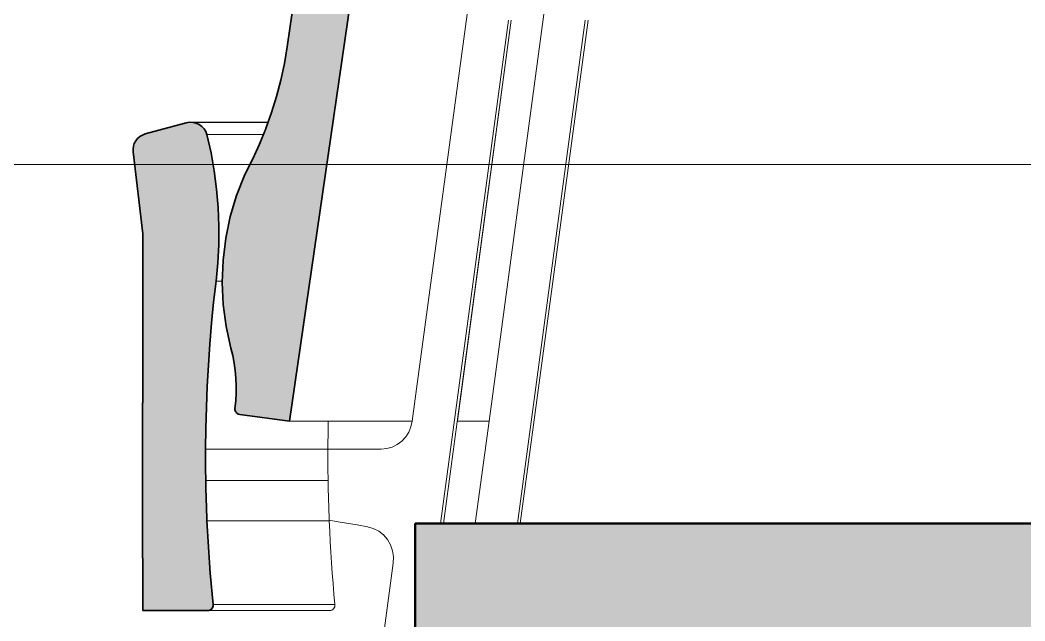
# Model space of a CAD drawing. Header units: millimetres. Extents: x -46169 to 247764, y -86316 to 18123.
# Drawn here: x 238645 to 239576, y -79400 to -78844 of the extents above; entities that cross this region are included whole.
import ezdxf

# ---------------------------------------------------------------- set-up
doc = ezdxf.new("R2010")
doc.units = ezdxf.units.MM
doc.header["$MEASUREMENT"] = 0
doc.linetypes.add('Wipeout_Contour', pattern=[1000, 0, -1000])
doc.layers.add('0_Pen_No__85', color=8, linetype='Continuous', lineweight=20)
doc.layers.add('New_A-35-M_FFE_Fixed_Pen_No__1', color=7, linetype='Continuous', lineweight=13)
for name, color, linetype in [('New_A-20-M_Floor_Slab', 7, 'Continuous'), ('New_A-25-M_Wall_Int', 7, 'Continuous'), ('New_A-35-M_FFE_Fixed', 7, 'Continuous')]:
    doc.layers.add(name, color=color, linetype=linetype)
for name, color, linetype, lineweight, true_color in [('New_A-20-M_Floor_Slab_Pen_No__29', 7, 'Continuous', 50, 0x2a2a2a), ('New_A-20-M_Floor_Slab_Pen_No__81', 7, 'Continuous', 20, 0x6a6a6a), ('New_A-35-M_FFE_Fixed_Pen_No__104', 7, 'Continuous', 15, 0xa6a6a6), ('New_A-35-M_FFE_Fixed_Pen_No__44', 7, 'Continuous', 35, 0x444444)]:
    doc.layers.add(name, color=color, linetype=linetype, lineweight=lineweight, true_color=true_color)

# ---------------------------------------------------------------- blocks, each defined once
blk = doc.blocks.new('Section Elem_36_5', base_point=(221877.12, -83027.49))
at = {"color": 254, "linetype": 'Wipeout_Contour', "lineweight": 0, "ltscale": 3273048.857587459}
blk.add_wipeout([(238930.29, -79221.75), (238930.08, -79241.22), (238979.52, -79241.22), (238984.68, -79240.74), (238989.67, -79239.31), (238994.34, -79236.99), (238998.54, -79233.85), (239002.13, -79229.98), (239005, -79225.51), (239007.05, -79220.59), (239008.22, -79215.36), (239008.23, -79215.29), (238930.45, -79215.29)], dxfattribs=at).dxf.layer = 'New_A-25-M_Wall_Int'
at = {"color": 254, "linetype": 'Wipeout_Contour', "lineweight": 0, "ltscale": 1007423.724761424}
blk.add_wipeout([(239049.82, -79215.36), (239037.06, -79309.99), (239066.63, -79309.99), (239079.39, -79215.36)], dxfattribs=at).dxf.layer = 'New_A-25-M_Wall_Int'
blk = doc.blocks.new('Section Elem_82_5', base_point=(221877.12, -83027.49))
at = {"layer": 'New_A-35-M_FFE_Fixed_Pen_No__44', "linetype": 'Continuous'}
for p, q in [((238758.77, -79198.22), (238758.22, -79198.22)), ((238758.74, -79342.22), (238758.22, -79342.22)), ((238758.74, -79342.22), (238758.74, -79390.72))]:
    blk.add_line(p, q, dxfattribs=at)
at = {"layer": 'New_A-35-M_FFE_Fixed_Pen_No__44', "linetype": 'Continuous', "flags": 128}
blk.add_lwpolyline([(238758.22, -79198.22), (238758.22, -79330.22), (238758.22, -79342.22)], dxfattribs=at)
at = {"color": 254, "linetype": 'Wipeout_Contour', "lineweight": 0, "ltscale": 1006202.028629427}
blk.add_wipeout([(238873.99, -78940.51), (238810.81, -78940.51), (238813.33, -78942.29), (238873.36, -78942.29)], dxfattribs=at).dxf.layer = 'New_A-35-M_FFE_Fixed'
at = {"color": 254, "linetype": 'Wipeout_Contour', "lineweight": 0, "ltscale": 1257803.355696248}
blk.add_wipeout([(238870.34, -78949.96), (238818.05, -78949.96), (238821.79, -78966.67), (238863.14, -78966.67), (238866.77, -78958.75)], dxfattribs=at).dxf.layer = 'New_A-35-M_FFE_Fixed'
at = {"color": 254, "linetype": 'Wipeout_Contour', "lineweight": 0, "ltscale": 1257849.924549017}
blk.add_wipeout([(238828.42, -79017.52), (238829.09, -79034.61), (238837.78, -79034.61), (238839.61, -79025.87), (238842.12, -79017.52)], dxfattribs=at).dxf.layer = 'New_A-35-M_FFE_Fixed'
at = {"color": 254, "linetype": 'Wipeout_Contour', "lineweight": 0, "ltscale": 1257928.122418422}
blk.add_wipeout([(238826.43, -79085.8), (238824.24, -79105.16), (238832.99, -79105.16), (238832.12, -79086.85), (238832.16, -79085.8)], dxfattribs=at).dxf.layer = 'New_A-35-M_FFE_Fixed'
at = {"color": 254, "linetype": 'Wipeout_Contour', "lineweight": 0, "ltscale": 1761270.969541393}
blk.add_wipeout([(238820.69, -79143.95), (238819.34, -79163.38), (238843.44, -79163.38), (238843.18, -79161.51), (238841.87, -79154.6), (238840.23, -79147.76), (238839.39, -79143.95)], dxfattribs=at).dxf.layer = 'New_A-35-M_FFE_Fixed'
at = {"color": 254, "linetype": 'Wipeout_Contour', "lineweight": 0, "ltscale": 1006720.280381047}
blk.add_wipeout([(238816.76, -79259.34), (238816.8, -79262.97), (238930.14, -79262.97), (238930.11, -79259.34)], dxfattribs=at).dxf.layer = 'New_A-35-M_FFE_Fixed'
at = {"color": 254, "linetype": 'Wipeout_Contour', "lineweight": 0, "ltscale": 1006735.241204144}
blk.add_wipeout([(238816.9, -79270.22), (238816.99, -79274.89), (238930.32, -79274.89), (238930.24, -79270.22)], dxfattribs=at).dxf.layer = 'New_A-35-M_FFE_Fixed'
at = {"color": 254, "linetype": 'Wipeout_Contour', "lineweight": 0, "ltscale": 1006790.455200872}
blk.add_wipeout([(238818.04, -79307.63), (238818.51, -79317.35), (238931.74, -79317.35), (238931.3, -79307.63)], dxfattribs=at).dxf.layer = 'New_A-35-M_FFE_Fixed'
at = {"color": 254, "linetype": 'Wipeout_Contour', "lineweight": 0, "ltscale": 1006894.315896489}
blk.add_wipeout([(238822.77, -79375.54), (238823.73, -79385.22), (238936.61, -79385.22), (238935.72, -79375.54)], dxfattribs=at).dxf.layer = 'New_A-35-M_FFE_Fixed'
at = {"color": 254, "linetype": 'Wipeout_Contour', "lineweight": 0, "ltscale": 1006196.057100062}
blk.add_wipeout([(238874.44, -78939.26), (238807.97, -78939.26), (238810.81, -78940.51), (238873.99, -78940.51)], dxfattribs=at).dxf.layer = 'New_A-35-M_FFE_Fixed'
at = {"color": 254, "linetype": 'Wipeout_Contour', "lineweight": 0, "ltscale": 1006216.171755728}
blk.add_wipeout([(238817.02, -78947.11), (238818.05, -78949.96), (238870.34, -78949.96), (238871.49, -78947.11)], dxfattribs=at).dxf.layer = 'New_A-35-M_FFE_Fixed'
at = {"color": 254, "linetype": 'Wipeout_Contour', "lineweight": 0, "ltscale": 1257835.216437477}
blk.add_wipeout([(238847.77, -79000.48), (238826.98, -79000.48), (238828.42, -79017.52), (238842.12, -79017.52), (238845.52, -79006.17)], dxfattribs=at).dxf.layer = 'New_A-35-M_FFE_Fixed'
at = {"color": 254, "linetype": 'Wipeout_Contour', "lineweight": 0, "ltscale": 1257867.387360056}
blk.add_wipeout([(238829.09, -79034.61), (238828.97, -79051.7), (238834.69, -79051.7), (238835.39, -79045.98), (238837.78, -79034.61)], dxfattribs=at).dxf.layer = 'New_A-35-M_FFE_Fixed'
at = {"color": 254, "linetype": 'Wipeout_Contour', "lineweight": 0, "ltscale": 1257995.490929485}
blk.add_wipeout([(238822.32, -79124.54), (238820.69, -79143.95), (238839.39, -79143.95), (238835.81, -79127.69), (238835.39, -79124.54)], dxfattribs=at).dxf.layer = 'New_A-35-M_FFE_Fixed'
at = {"color": 254, "linetype": 'Wipeout_Contour', "lineweight": 0, "ltscale": 1761326.307742882}
blk.add_wipeout([(238818.27, -79182.82), (238845.07, -79182.82), (238845.08, -79182.48), (238844.78, -79175.46), (238844.15, -79168.47), (238843.44, -79163.38), (238819.34, -79163.38)], dxfattribs=at).dxf.layer = 'New_A-35-M_FFE_Fixed'
at = {"color": 254, "linetype": 'Wipeout_Contour', "lineweight": 0, "ltscale": 1006715.598885567}
blk.add_wipeout([(238930.08, -79255.72), (238816.74, -79255.72), (238816.76, -79259.34), (238930.11, -79259.34)], dxfattribs=at).dxf.layer = 'New_A-35-M_FFE_Fixed'
at = {"color": 254, "linetype": 'Wipeout_Contour', "lineweight": 0, "ltscale": 1006780.165542662}
blk.add_wipeout([(238817.84, -79302.96), (238818.04, -79307.63), (238931.3, -79307.63), (238931.12, -79302.96)], dxfattribs=at).dxf.layer = 'New_A-35-M_FFE_Fixed'
at = {"color": 254, "linetype": 'Wipeout_Contour', "lineweight": 0, "ltscale": 1006878.726923008}
blk.add_wipeout([(238934.89, -79365.86), (238821.89, -79365.86), (238822.77, -79375.54), (238935.72, -79375.54)], dxfattribs=at).dxf.layer = 'New_A-35-M_FFE_Fixed'
at = {"color": 254, "linetype": 'Wipeout_Contour', "lineweight": 0, "ltscale": 1006898.74422602}
blk.add_wipeout([(238821.61, -79389.77), (238820.67, -79390.29), (238933.76, -79390.29), (238934.63, -79389.77)], dxfattribs=at).dxf.layer = 'New_A-35-M_FFE_Fixed'
at = {"color": 254, "linetype": 'Wipeout_Contour', "lineweight": 0, "ltscale": 1006183.837707662}
blk.add_wipeout([(238874.71, -78938.49), (238801.81, -78938.49), (238804.93, -78938.57), (238874.68, -78938.57)], dxfattribs=at).dxf.layer = 'New_A-35-M_FFE_Fixed'
at = {"color": 254, "linetype": 'Wipeout_Contour', "lineweight": 0, "ltscale": 1006212.352277785}
blk.add_wipeout([(238872.55, -78944.52), (238815.43, -78944.52), (238817.02, -78947.11), (238871.49, -78947.11)], dxfattribs=at).dxf.layer = 'New_A-35-M_FFE_Fixed'
at = {"color": 254, "linetype": 'Wipeout_Contour', "lineweight": 0, "ltscale": 1257823.535777512}
blk.add_wipeout([(238824.77, -78983.52), (238826.98, -79000.48), (238847.77, -79000.48), (238853.09, -78987), (238854.86, -78983.52)], dxfattribs=at).dxf.layer = 'New_A-35-M_FFE_Fixed'
at = {"color": 254, "linetype": 'Wipeout_Contour', "lineweight": 0, "ltscale": 1257887.098004548}
blk.add_wipeout([(238828.09, -79068.78), (238832.8, -79068.78), (238832.89, -79066.35), (238834.69, -79051.7), (238828.97, -79051.7)], dxfattribs=at).dxf.layer = 'New_A-35-M_FFE_Fixed'
at = {"color": 254, "linetype": 'Wipeout_Contour', "lineweight": 0, "ltscale": 1257959.293194895}
blk.add_wipeout([(238822.32, -79124.54), (238835.39, -79124.54), (238833.1, -79107.35), (238832.99, -79105.16), (238824.24, -79105.16)], dxfattribs=at).dxf.layer = 'New_A-35-M_FFE_Fixed'
at = {"color": 254, "linetype": 'Wipeout_Contour', "lineweight": 0, "ltscale": 1509735.527126969}
blk.add_wipeout([(238817.47, -79202.28), (238844.05, -79202.28), (238844.65, -79196.51), (238845.03, -79189.5), (238845.07, -79182.82), (238818.27, -79182.82)], dxfattribs=at).dxf.layer = 'New_A-35-M_FFE_Fixed'
at = {"color": 254, "linetype": 'Wipeout_Contour', "lineweight": 0, "ltscale": 1006706.343206483}
blk.add_wipeout([(238930.06, -79248.47), (238816.71, -79248.47), (238816.72, -79252.09), (238930.07, -79252.09)], dxfattribs=at).dxf.layer = 'New_A-35-M_FFE_Fixed'
at = {"color": 254, "linetype": 'Wipeout_Contour', "lineweight": 0, "ltscale": 1006724.997605652}
blk.add_wipeout([(238816.8, -79262.97), (238816.84, -79266.59), (238930.19, -79266.59), (238930.14, -79262.97)], dxfattribs=at).dxf.layer = 'New_A-35-M_FFE_Fixed'
at = {"color": 254, "linetype": 'Wipeout_Contour', "lineweight": 0, "ltscale": 1006773.570647635}
blk.add_wipeout([(238817.66, -79298.28), (238817.84, -79302.96), (238931.12, -79302.96), (238930.95, -79298.28)], dxfattribs=at).dxf.layer = 'New_A-35-M_FFE_Fixed'
at = {"color": 254, "linetype": 'Wipeout_Contour', "lineweight": 0, "ltscale": 1006863.387296441}
blk.add_wipeout([(238934.13, -79356.16), (238821.07, -79356.16), (238821.89, -79365.86), (238934.89, -79365.86)], dxfattribs=at).dxf.layer = 'New_A-35-M_FFE_Fixed'
at = {"color": 254, "linetype": 'Wipeout_Contour', "lineweight": 0, "ltscale": 1006895.67753674}
blk.add_wipeout([(238820.67, -79390.29), (238819.65, -79390.61), (238932.8, -79390.61), (238933.76, -79390.29)], dxfattribs=at).dxf.layer = 'New_A-35-M_FFE_Fixed'
at = {"layer": 'New_A-35-M_FFE_Fixed_Pen_No__1', "linetype": 'Continuous'}
blk.add_line((238818.05, -78949.96), (238870.34, -78949.96), dxfattribs=at)
at = {"color": 254, "linetype": 'Wipeout_Contour', "lineweight": 0, "ltscale": 1257786.916398274}
blk.add_wipeout([(238813.33, -78942.29), (238815.43, -78944.52), (238872.55, -78944.52), (238872.66, -78944.24), (238873.36, -78942.29)], dxfattribs=at).dxf.layer = 'New_A-35-M_FFE_Fixed'
at = {"color": 254, "linetype": 'Wipeout_Contour', "lineweight": 0, "ltscale": 1257814.406057601}
blk.add_wipeout([(238821.79, -78966.67), (238824.77, -78983.52), (238854.86, -78983.52), (238860.24, -78973.02), (238863.14, -78966.67)], dxfattribs=at).dxf.layer = 'New_A-35-M_FFE_Fixed'
at = {"color": 254, "linetype": 'Wipeout_Contour', "lineweight": 0, "ltscale": 1006323.24365822}
blk.add_wipeout([(238828.09, -79068.78), (238826.43, -79085.8), (238832.16, -79085.8), (238832.8, -79068.78)], dxfattribs=at).dxf.layer = 'New_A-35-M_FFE_Fixed'
at = {"color": 254, "linetype": 'Wipeout_Contour', "lineweight": 0, "ltscale": 3774711.944815476}
blk.add_wipeout([(238816.96, -79221.75), (238930.29, -79221.75), (238930.45, -79215.29), (238894.49, -79215.29), (238848.35, -79209.06), (238847.37, -79208.84), (238846.46, -79208.43), (238845.64, -79207.86), (238844.96, -79207.16), (238844.43, -79206.33), (238844.07, -79205.43), (238843.9, -79204.47), (238843.93, -79203.5), (238844.05, -79202.28), (238817.47, -79202.28)], dxfattribs=at).dxf.layer = 'New_A-35-M_FFE_Fixed'
at = {"color": 254, "linetype": 'Wipeout_Contour', "lineweight": 0, "ltscale": 1006729.750529217}
blk.add_wipeout([(238816.84, -79266.59), (238816.9, -79270.22), (238930.24, -79270.22), (238930.19, -79266.59)], dxfattribs=at).dxf.layer = 'New_A-35-M_FFE_Fixed'
at = {"color": 254, "linetype": 'Wipeout_Contour', "lineweight": 0, "ltscale": 1006767.034672469}
blk.add_wipeout([(238817.49, -79293.6), (238817.66, -79298.28), (238930.95, -79298.28), (238930.79, -79293.6)], dxfattribs=at).dxf.layer = 'New_A-35-M_FFE_Fixed'
at = {"color": 254, "linetype": 'Wipeout_Contour', "lineweight": 0, "ltscale": 1006848.29776302}
blk.add_wipeout([(238933.44, -79346.47), (238820.33, -79346.47), (238821.07, -79356.16), (238934.13, -79356.16)], dxfattribs=at).dxf.layer = 'New_A-35-M_FFE_Fixed'
at = {"color": 254, "linetype": 'Wipeout_Contour', "lineweight": 0, "ltscale": 1006892.099701317}
blk.add_wipeout([(238818.58, -79390.72), (238931.8, -79390.72), (238932.8, -79390.61), (238819.65, -79390.61)], dxfattribs=at).dxf.layer = 'New_A-35-M_FFE_Fixed'
at = {"layer": 'New_A-35-M_FFE_Fixed_Pen_No__1', "linetype": 'Continuous'}
blk.add_line((238826.43, -79085.8), (238832.16, -79085.8), dxfattribs=at)
at = {"color": 254, "linetype": 'Wipeout_Contour', "lineweight": 0, "ltscale": 1006189.9107748}
blk.add_wipeout([(238804.93, -78938.57), (238807.97, -78939.26), (238874.44, -78939.26), (238874.68, -78938.57)], dxfattribs=at).dxf.layer = 'New_A-35-M_FFE_Fixed'
at = {"color": 254, "linetype": 'Wipeout_Contour', "lineweight": 0, "ltscale": 1006683.137511214}
blk.add_wipeout([(238816.73, -79241.22), (238930.08, -79241.22), (238930.29, -79221.75), (238816.96, -79221.75)], dxfattribs=at).dxf.layer = 'New_A-35-M_FFE_Fixed'
at = {"color": 254, "linetype": 'Wipeout_Contour', "lineweight": 0, "ltscale": 1006760.5576959}
blk.add_wipeout([(238817.34, -79288.93), (238817.49, -79293.6), (238930.79, -79293.6), (238930.65, -79288.93)], dxfattribs=at).dxf.layer = 'New_A-35-M_FFE_Fixed'
at = {"color": 254, "linetype": 'Wipeout_Contour', "lineweight": 0, "ltscale": 1006833.4590682}
blk.add_wipeout([(238932.81, -79336.76), (238819.65, -79336.76), (238820.33, -79346.47), (238933.44, -79346.47)], dxfattribs=at).dxf.layer = 'New_A-35-M_FFE_Fixed'
at = {"color": 254, "linetype": 'Wipeout_Contour', "lineweight": 0, "ltscale": 1006903.684110908}
blk.add_wipeout([(238823.49, -79387.28), (238936.39, -79387.28), (238936.6, -79386.27), (238823.72, -79386.27)], dxfattribs=at).dxf.layer = 'New_A-35-M_FFE_Fixed'
at = {"layer": 'New_A-35-M_FFE_Fixed_Pen_No__1', "linetype": 'Continuous'}
blk.add_line((238801.81, -78938.49), (238874.71, -78938.49), dxfattribs=at)
at = {"color": 254, "linetype": 'Wipeout_Contour', "lineweight": 0, "ltscale": 1006697.230811486}
blk.add_wipeout([(238816.71, -79244.84), (238930.07, -79244.84), (238930.08, -79241.22), (238816.73, -79241.22)], dxfattribs=at).dxf.layer = 'New_A-35-M_FFE_Fixed'
at = {"color": 254, "linetype": 'Wipeout_Contour', "lineweight": 0, "ltscale": 1006754.139785748}
blk.add_wipeout([(238930.53, -79284.25), (238817.21, -79284.25), (238817.34, -79288.93), (238930.65, -79288.93)], dxfattribs=at).dxf.layer = 'New_A-35-M_FFE_Fixed'
at = {"color": 254, "linetype": 'Wipeout_Contour', "lineweight": 0, "ltscale": 1006818.871932189}
blk.add_wipeout([(238819.05, -79327.06), (238819.65, -79336.76), (238932.81, -79336.76), (238932.24, -79327.06)], dxfattribs=at).dxf.layer = 'New_A-35-M_FFE_Fixed'
at = {"color": 254, "linetype": 'Wipeout_Contour', "lineweight": 0, "ltscale": 1006903.691443207}
blk.add_wipeout([(238823.05, -79388.23), (238935.98, -79388.23), (238936.39, -79387.28), (238823.49, -79387.28)], dxfattribs=at).dxf.layer = 'New_A-35-M_FFE_Fixed'
at = {"color": 254, "linetype": 'Wipeout_Contour', "lineweight": 0, "ltscale": 1006701.769084222}
blk.add_wipeout([(238816.71, -79248.47), (238930.06, -79248.47), (238930.07, -79244.84), (238816.71, -79244.84)], dxfattribs=at).dxf.layer = 'New_A-35-M_FFE_Fixed'
at = {"color": 254, "linetype": 'Wipeout_Contour', "lineweight": 0, "ltscale": 1006747.781019349}
blk.add_wipeout([(238817.09, -79279.57), (238817.21, -79284.25), (238930.53, -79284.25), (238930.41, -79279.57)], dxfattribs=at).dxf.layer = 'New_A-35-M_FFE_Fixed'
at = {"color": 254, "linetype": 'Wipeout_Contour', "lineweight": 0, "ltscale": 1006804.537077108}
blk.add_wipeout([(238818.51, -79317.35), (238819.05, -79327.06), (238932.24, -79327.06), (238931.74, -79317.35)], dxfattribs=at).dxf.layer = 'New_A-35-M_FFE_Fixed'
at = {"color": 254, "linetype": 'Wipeout_Contour', "lineweight": 0, "ltscale": 1006901.166742603}
blk.add_wipeout([(238821.61, -79389.77), (238934.63, -79389.77), (238935.38, -79389.07), (238822.41, -79389.07)], dxfattribs=at).dxf.layer = 'New_A-35-M_FFE_Fixed'
at = {"color": 254, "linetype": 'Wipeout_Contour', "lineweight": 0, "ltscale": 1006710.953148825}
blk.add_wipeout([(238930.07, -79252.09), (238816.72, -79252.09), (238816.74, -79255.72), (238930.08, -79255.72)], dxfattribs=at).dxf.layer = 'New_A-35-M_FFE_Fixed'
at = {"color": 254, "linetype": 'Wipeout_Contour', "lineweight": 0, "ltscale": 1006741.481467966}
blk.add_wipeout([(238816.99, -79274.89), (238817.09, -79279.57), (238930.41, -79279.57), (238930.32, -79274.89)], dxfattribs=at).dxf.layer = 'New_A-35-M_FFE_Fixed'
at = {"color": 254, "linetype": 'Wipeout_Contour', "lineweight": 0, "ltscale": 1006902.840009266}
blk.add_wipeout([(238822.41, -79389.07), (238935.38, -79389.07), (238935.98, -79388.23), (238823.05, -79388.23)], dxfattribs=at).dxf.layer = 'New_A-35-M_FFE_Fixed'
at = {"color": 254, "linetype": 'Wipeout_Contour', "lineweight": 0, "ltscale": 1006902.818333518}
blk.add_wipeout([(238823.72, -79386.27), (238936.6, -79386.27), (238936.61, -79385.22), (238823.73, -79385.22)], dxfattribs=at).dxf.layer = 'New_A-35-M_FFE_Fixed'
at = {"layer": 'New_A-35-M_FFE_Fixed_Pen_No__104', "linetype": 'Continuous'}
blk.add_hatch(color=256, dxfattribs=at).paths.add_polyline_path([(238823.05, -79388.23), (238823.49, -79387.28), (238823.72, -79386.27), (238823.73, -79385.22), (238822.77, -79375.54), (238821.89, -79365.86), (238821.07, -79356.16), (238820.33, -79346.47), (238819.65, -79336.76), (238819.05, -79327.06), (238818.51, -79317.35), (238818.04, -79307.63), (238817.84, -79302.96), (238817.66, -79298.28), (238817.49, -79293.6), (238817.34, -79288.93), (238817.21, -79284.25), (238817.09, -79279.57), (238816.99, -79274.89), (238816.9, -79270.22), (238816.84, -79266.59), (238816.8, -79262.97), (238816.76, -79259.34), (238816.74, -79255.72), (238816.72, -79252.09), (238816.71, -79248.47), (238816.71, -79244.84), (238816.73, -79241.22), (238816.96, -79221.75), (238817.47, -79202.28), (238818.27, -79182.82), (238819.34, -79163.38), (238820.69, -79143.95), (238822.32, -79124.54), (238824.24, -79105.16), (238826.43, -79085.8), (238828.09, -79068.78), (238828.97, -79051.7), (238829.09, -79034.61), (238828.42, -79017.52), (238826.98, -79000.48), (238824.77, -78983.52), (238821.79, -78966.67), (238818.05, -78949.96), (238817.02, -78947.11), (238815.43, -78944.52), (238813.33, -78942.29), (238810.81, -78940.51), (238807.97, -78939.26), (238804.93, -78938.57), (238801.81, -78938.49), (238798.73, -78939.01), (238760.84, -78949.34), (238758.22, -78950.3), (238755.83, -78951.7), (238753.74, -78953.5), (238752.02, -78955.62), (238750.71, -78958.01), (238749.88, -78960.59), (238749.53, -78963.27), (238749.69, -78965.97), (238758.77, -79041.84), (238758.77, -79198.22), (238758.22, -79198.22), (238758.22, -79330.22), (238758.22, -79342.22), (238758.74, -79342.22), (238758.74, -79390.72), (238764.95, -79390.72), (238777.37, -79390.72), (238818.58, -79390.72), (238819.65, -79390.61), (238820.67, -79390.29), (238821.61, -79389.77), (238822.41, -79389.07)])
at = {"layer": 'New_A-35-M_FFE_Fixed_Pen_No__44', "linetype": 'Continuous', "flags": 128}
blk.add_lwpolyline([(238758.74, -79390.72), (238764.95, -79390.72), (238777.37, -79390.72), (238818.58, -79390.72), (238819.65, -79390.61), (238820.67, -79390.29), (238821.61, -79389.77), (238822.41, -79389.07), (238823.05, -79388.23), (238823.49, -79387.28), (238823.72, -79386.27), (238823.73, -79385.22), (238822.77, -79375.54), (238821.89, -79365.86), (238821.07, -79356.16), (238820.33, -79346.47), (238819.65, -79336.76), (238819.05, -79327.06), (238818.51, -79317.35), (238818.04, -79307.63), (238817.84, -79302.96), (238817.66, -79298.28), (238817.49, -79293.6), (238817.34, -79288.93), (238817.21, -79284.25), (238817.09, -79279.57), (238816.99, -79274.89), (238816.9, -79270.22), (238816.84, -79266.59), (238816.8, -79262.97), (238816.76, -79259.34), (238816.74, -79255.72), (238816.72, -79252.09), (238816.71, -79248.47), (238816.71, -79244.84), (238816.73, -79241.22), (238816.96, -79221.75), (238817.47, -79202.28), (238818.27, -79182.82), (238819.34, -79163.38), (238820.69, -79143.95), (238822.32, -79124.54), (238824.24, -79105.16), (238826.43, -79085.8), (238828.09, -79068.78), (238828.97, -79051.7), (238829.09, -79034.61), (238828.42, -79017.52), (238826.98, -79000.48), (238824.77, -78983.52), (238821.79, -78966.67), (238818.05, -78949.96), (238817.02, -78947.11), (238815.43, -78944.52), (238813.33, -78942.29), (238810.81, -78940.51), (238807.97, -78939.26), (238804.93, -78938.57), (238801.81, -78938.49), (238798.73, -78939.01), (238760.84, -78949.34), (238758.22, -78950.3), (238755.83, -78951.7), (238753.74, -78953.5), (238752.02, -78955.62), (238750.71, -78958.01), (238749.88, -78960.59), (238749.53, -78963.27), (238749.69, -78965.97), (238758.77, -79041.84), (238758.77, -79198.22)], dxfattribs=at)
at = {"color": 254, "linetype": 'Wipeout_Contour', "lineweight": 0, "ltscale": 22912215.22997223}
blk.add_wipeout([(238893.59, -79636.24), (238893.59, -79637.24), (238932.02, -79637.24), (238950.47, -79637.24), (239010.92, -79637.24), (239010.92, -79614.73), (239010.23, -79614.06), (239004.33, -79605.32), (239000.36, -79595.47), (238998.5, -79584.99), (238998.83, -79574.33), (239010.92, -79484.67), (239010.92, -79309.99), (239034.47, -79309.99), (239144.31, -78495.4), (239146.16, -78487.02), (239149.37, -78479.1), (239153.84, -78471.86), (239159.44, -78465.52), (239166.01, -78460.27), (239173.35, -78456.26), (239181.24, -78453.6), (239189.46, -78452.39), (239190.36, -78452.25), (239191.23, -78451.93), (239192.01, -78451.46), (239192.7, -78450.83), (239193.26, -78450.09), (239193.68, -78449.25), (239193.94, -78448.34), (239194.02, -78447.4), (239194.02, -78446.31), (239111.92, -78446.31), (239110.98, -78453.29), (239110.98, -78453.41), (239107.91, -78476.03), (239008.22, -79215.36), (239007.05, -79220.59), (239005, -79225.51), (239002.13, -79229.98), (238998.54, -79233.85), (238994.34, -79236.99), (238989.67, -79239.31), (238984.68, -79240.74), (238979.52, -79241.22), (238930.08, -79241.22), (238930.07, -79244.84), (238930.06, -79248.47), (238930.07, -79252.09), (238930.08, -79255.72), (238930.11, -79259.34), (238930.14, -79262.97), (238930.19, -79266.59), (238930.24, -79270.22), (238930.32, -79274.89), (238930.41, -79279.57), (238930.53, -79284.25), (238930.65, -79288.93), (238930.79, -79293.6), (238930.95, -79298.28), (238931.12, -79302.96), (238931.28, -79306.98), (238937.75, -79308.14), (238947.43, -79309.85), (238957.11, -79311.52), (238966.79, -79313.16), (238972.15, -79314.69), (238977.12, -79317.25), (238981.53, -79320.75), (238985.22, -79325.05), (238988.04, -79330), (238989.9, -79335.42), (238990.73, -79341.11), (238990.49, -79346.86), (238959.11, -79579.54), (238956.77, -79589.98), (238952.67, -79599.83), (238946.93, -79608.77), (238939.76, -79616.51), (238931.36, -79622.79), (238922.02, -79627.44), (238912.03, -79630.28), (238901.71, -79631.24), (238898.42, -79631.24), (238897.48, -79631.34), (238896.58, -79631.62), (238895.74, -79632.08), (238895.01, -79632.71), (238894.41, -79633.46), (238893.96, -79634.33), (238893.69, -79635.27)], dxfattribs=at).dxf.layer = 'New_A-35-M_FFE_Fixed'
at = {"layer": 'New_A-35-M_FFE_Fixed_Pen_No__1', "linetype": 'Continuous'}
for p, q in [((238930.29, -79221.75), (238930.08, -79241.22)), ((239002.13, -79229.98), (239005, -79225.51)), ((239005, -79225.51), (239007.05, -79220.59)), ((238994.34, -79236.99), (238998.54, -79233.85)), ((238998.54, -79233.85), (239002.13, -79229.98)), ((238816.73, -79241.22), (238930.08, -79241.22)), ((238930.07, -79244.84), (238930.06, -79248.47)), ((238930.08, -79241.22), (238930.07, -79244.84)), ((238930.08, -79241.22), (238979.52, -79241.22)), ((238979.52, -79241.22), (238984.68, -79240.74)), ((238984.68, -79240.74), (238989.67, -79239.31)), ((238989.67, -79239.31), (238994.34, -79236.99)), ((238930.06, -79248.47), (238930.07, -79252.09)), ((238930.07, -79252.09), (238930.08, -79255.72)), ((238930.08, -79255.72), (238930.11, -79259.34)), ((238930.11, -79259.34), (238930.14, -79262.97)), ((238930.14, -79262.97), (238930.19, -79266.59)), ((238816.9, -79270.22), (238930.24, -79270.22)), ((238930.19, -79266.59), (238930.24, -79270.22)), ((238930.24, -79270.22), (238930.32, -79274.89)), ((238930.32, -79274.89), (238930.41, -79279.57)), ((238930.41, -79279.57), (238930.53, -79284.25)), ((238930.53, -79284.25), (238930.65, -79288.93)), ((238930.65, -79288.93), (238930.79, -79293.6)), ((238930.79, -79293.6), (238930.95, -79298.28)), ((238930.95, -79298.28), (238931.12, -79302.96)), ((238818.04, -79307.63), (238931.3, -79307.63)), ((238931.12, -79302.96), (238931.3, -79307.63)), ((238937.75, -79308.14), (238931.28, -79306.98)), ((238931.3, -79307.63), (238931.74, -79317.35)), ((238947.43, -79309.85), (238937.75, -79308.14)), ((238957.11, -79311.52), (238947.43, -79309.85)), ((238931.74, -79317.35), (238932.24, -79327.06)), ((238966.79, -79313.16), (238957.11, -79311.52)), ((238972.15, -79314.69), (238966.79, -79313.16)), ((238977.12, -79317.25), (238972.15, -79314.69)), ((238981.53, -79320.75), (238977.12, -79317.25)), ((238932.24, -79327.06), (238932.81, -79336.76)), ((238985.22, -79325.05), (238981.53, -79320.75)), ((238988.04, -79330), (238985.22, -79325.05)), ((238932.81, -79336.76), (238933.44, -79346.47)), ((238989.9, -79335.42), (238988.04, -79330)), ((238990.73, -79341.11), (238989.9, -79335.42)), ((238933.44, -79346.47), (238934.13, -79356.16)), ((238959.11, -79579.54), (238990.49, -79346.86)), ((238990.49, -79346.86), (238990.73, -79341.11)), ((238934.13, -79356.16), (238934.89, -79365.86)), ((238934.89, -79365.86), (238935.72, -79375.54)), ((238935.72, -79375.54), (238936.61, -79385.22)), ((238818.58, -79390.72), (238931.8, -79390.72)), ((238823.73, -79385.22), (238936.61, -79385.22)), ((238932.8, -79390.61), (238931.8, -79390.72)), ((238933.76, -79390.29), (238932.8, -79390.61)), ((238934.63, -79389.77), (238933.76, -79390.29)), ((238935.38, -79389.07), (238934.63, -79389.77)), ((238935.98, -79388.23), (238935.38, -79389.07)), ((238936.39, -79387.28), (238935.98, -79388.23)), ((238936.6, -79386.27), (238936.39, -79387.28)), ((238936.61, -79385.22), (238936.6, -79386.27))]:
    blk.add_line(p, q, dxfattribs=at)
at = {"color": 254, "linetype": 'Wipeout_Contour', "lineweight": 0, "ltscale": 1007224.586213945}
blk.add_wipeout([(239097.33, -78843.85), (239034.47, -79309.99), (239037.06, -79309.99), (239099.91, -78843.85)], dxfattribs=at).dxf.layer = 'New_A-35-M_FFE_Fixed'
at = {"color": 254, "linetype": 'Wipeout_Contour', "lineweight": 0, "ltscale": 1006691.758895301}
blk.add_wipeout([(239001.92, -78476.03), (238894.49, -79215.29), (239008.23, -79215.29), (239107.91, -78476.03)], dxfattribs=at).dxf.layer = 'New_A-35-M_FFE_Fixed'
at = {"layer": 'New_A-35-M_FFE_Fixed_Pen_No__104', "linetype": 'Continuous'}
blk.add_hatch(color=256, dxfattribs=at).paths.add_polyline_path([(238954.47, -78443.4), (238954.23, -78444.35), (238892.31, -78868.76), (238889.71, -78884.15), (238886.45, -78899.42), (238882.51, -78914.55), (238877.91, -78929.49), (238872.66, -78944.24), (238866.77, -78958.75), (238860.24, -78973.02), (238853.09, -78987), (238845.52, -79006.17), (238839.61, -79025.87), (238835.39, -79045.98), (238832.89, -79066.35), (238832.12, -79086.85), (238833.1, -79107.35), (238835.81, -79127.69), (238840.23, -79147.76), (238841.87, -79154.6), (238843.18, -79161.51), (238844.15, -79168.47), (238844.78, -79175.46), (238845.08, -79182.48), (238845.03, -79189.5), (238844.65, -79196.51), (238843.93, -79203.5), (238843.9, -79204.47), (238844.07, -79205.43), (238844.43, -79206.33), (238844.96, -79207.16), (238845.64, -79207.86), (238846.46, -79208.43), (238847.37, -79208.84), (238848.35, -79209.06), (238894.49, -79215.29), (239001.92, -78476.03), (239006.21, -78446.31), (238960.07, -78440.09), (238959.06, -78440.05), (238958.06, -78440.2), (238957.11, -78440.54), (238956.24, -78441.05), (238955.49, -78441.72), (238954.9, -78442.51)])
at = {"layer": 'New_A-35-M_FFE_Fixed_Pen_No__1', "linetype": 'Continuous'}
for p, q in [((239008.22, -79215.36), (239014.44, -79169.26)), ((238894.49, -79215.29), (239008.23, -79215.29)), ((238930.45, -79215.29), (238930.29, -79221.75)), ((239007.05, -79220.59), (239008.22, -79215.36))]:
    blk.add_line(p, q, dxfattribs=at)
at = {"layer": 'New_A-35-M_FFE_Fixed_Pen_No__44', "linetype": 'Continuous', "flags": 128}
for points in [[(238954.23, -78444.35), (238892.31, -78868.76), (238889.71, -78884.15), (238886.45, -78899.42), (238882.51, -78914.55), (238877.91, -78929.49), (238872.66, -78944.24), (238866.77, -78958.75), (238860.24, -78973.02), (238853.09, -78987), (238845.52, -79006.17), (238839.61, -79025.87), (238835.39, -79045.98), (238832.89, -79066.35), (238832.12, -79086.85), (238833.1, -79107.35), (238835.81, -79127.69), (238840.23, -79147.76), (238841.87, -79154.6), (238843.18, -79161.51), (238844.15, -79168.47), (238844.78, -79175.46), (238845.08, -79182.48), (238845.03, -79189.5), (238844.65, -79196.51), (238843.93, -79203.5), (238843.9, -79204.47), (238844.07, -79205.43), (238844.43, -79206.33), (238844.96, -79207.16), (238845.64, -79207.86), (238846.46, -79208.43), (238847.37, -79208.84), (238848.35, -79209.06), (238894.49, -79215.29)], [(239006.21, -78446.31), (239001.92, -78476.03), (238894.49, -79215.29)]]:
    blk.add_lwpolyline(points, dxfattribs=at)
at = {"color": 254, "linetype": 'Wipeout_Contour', "lineweight": 0, "ltscale": 1007494.888072898}
blk.add_wipeout([(239168.5, -78843.85), (239105.65, -79309.99), (239108.23, -79309.99), (239171.09, -78843.85)], dxfattribs=at).dxf.layer = 'New_A-35-M_FFE_Fixed'
at = {"color": 254, "linetype": 'Wipeout_Contour', "lineweight": 0, "ltscale": 8056675.790890828}
blk.add_wipeout([(239182.03, -78454.21), (239066.63, -79309.99), (239105.65, -79309.99), (239215.49, -78495.4), (239217.34, -78487.02), (239220.54, -78479.1), (239225.01, -78471.86), (239230.62, -78465.52), (239237.18, -78460.27), (239244.52, -78456.26), (239252.42, -78453.6), (239260.64, -78452.39), (239261.54, -78452.25), (239262.4, -78451.93), (239263.19, -78451.46), (239263.88, -78450.83), (239264.44, -78450.09), (239264.85, -78449.25), (239265.11, -78448.34), (239265.2, -78447.4), (239265.2, -78446.31), (239196.61, -78446.31), (239196.61, -78447.4), (239196.52, -78448.34), (239196.27, -78449.25), (239195.85, -78450.09), (239195.29, -78450.83), (239194.6, -78451.46), (239193.81, -78451.93), (239192.95, -78452.25), (239192.05, -78452.39), (239183.83, -78453.6)], dxfattribs=at).dxf.layer = 'New_A-35-M_FFE_Fixed'
at = {"color": 254, "linetype": 'Wipeout_Contour', "lineweight": 0, "ltscale": 2517340.702666907}
blk.add_wipeout([(239146.9, -78495.4), (239049.82, -79215.36), (239079.39, -79215.36), (239182.03, -78454.21), (239175.94, -78456.26), (239168.6, -78460.27), (239162.03, -78465.52), (239156.43, -78471.86), (239151.96, -78479.1), (239148.75, -78487.02)], dxfattribs=at).dxf.layer = 'New_A-35-M_FFE_Fixed'
at = {"layer": 'New_A-35-M_FFE_Fixed_Pen_No__1', "linetype": 'Continuous'}
for p, q in [((239014.44, -79169.26), (239059.06, -78838.32)), ((239097.33, -78843.85), (239034.47, -79309.99)), ((239099.91, -78843.85), (239037.06, -79309.99)), ((239130.24, -78838.32), (239085.61, -79169.26)), ((239105.65, -79309.99), (239168.5, -78843.85)), ((239108.23, -79309.99), (239171.09, -78843.85)), ((239085.61, -79169.26), (239079.39, -79215.36)), ((239049.82, -79215.36), (239079.43, -79215.36)), ((239066.63, -79309.99), (239079.39, -79215.36))]:
    blk.add_line(p, q, dxfattribs=at)
blk = doc.blocks.new('Section Elem_101_5', base_point=(221877.12, -83027.49))
at = {"layer": 'New_A-20-M_Floor_Slab_Pen_No__81', "linetype": 'Continuous', "lineweight": 0, "true_color": 0x353535}
blk.add_hatch(color=250, dxfattribs=at).paths.add_polyline_path([(240191.13, -79409.99), (240191.13, -79309.99), (239010.92, -79309.99), (239010.92, -79409.99)])
at = {"layer": 'New_A-20-M_Floor_Slab_Pen_No__29', "linetype": 'Continuous'}
for p, q in [((239010.92, -79309.99), (239010.92, -79409.99)), ((239984.08, -79309.99), (239010.92, -79309.99))]:
    blk.add_line(p, q, dxfattribs=at)
blk = doc.blocks.new('I-04 Lecture Theatre Elevation_STORY_MARKER', base_point=(221877.12, -83027.49))
at = {"layer": '0_Pen_No__85', "linetype": 'Continuous'}
blk.add_line((222181.58, -78977.49), (243469.98, -78977.49), dxfattribs=at)

msp = doc.modelspace()

# ---------------------------------------------------------------- block references
at = {"layer": 'New_A-25-M_Wall_Int'}
msp.add_blockref('Section Elem_36_5', (221877.12, -83027.49), dxfattribs=at)

# ---------------------------------------------------------------- next in the draw order: block references
at = {"layer": 'New_A-35-M_FFE_Fixed'}
msp.add_blockref('Section Elem_82_5', (221877.12, -83027.49), dxfattribs=at)

# ---------------------------------------------------------------- next in the draw order: block references
at = {"linetype": 'Continuous', "lineweight": 0}
msp.add_blockref('I-04 Lecture Theatre Elevation_STORY_MARKER', (221877.12, -83027.49), dxfattribs=at)
at = {"layer": 'New_A-20-M_Floor_Slab'}
msp.add_blockref('Section Elem_101_5', (221877.12, -83027.49), dxfattribs=at)

doc.saveas('drawing.dxf')
